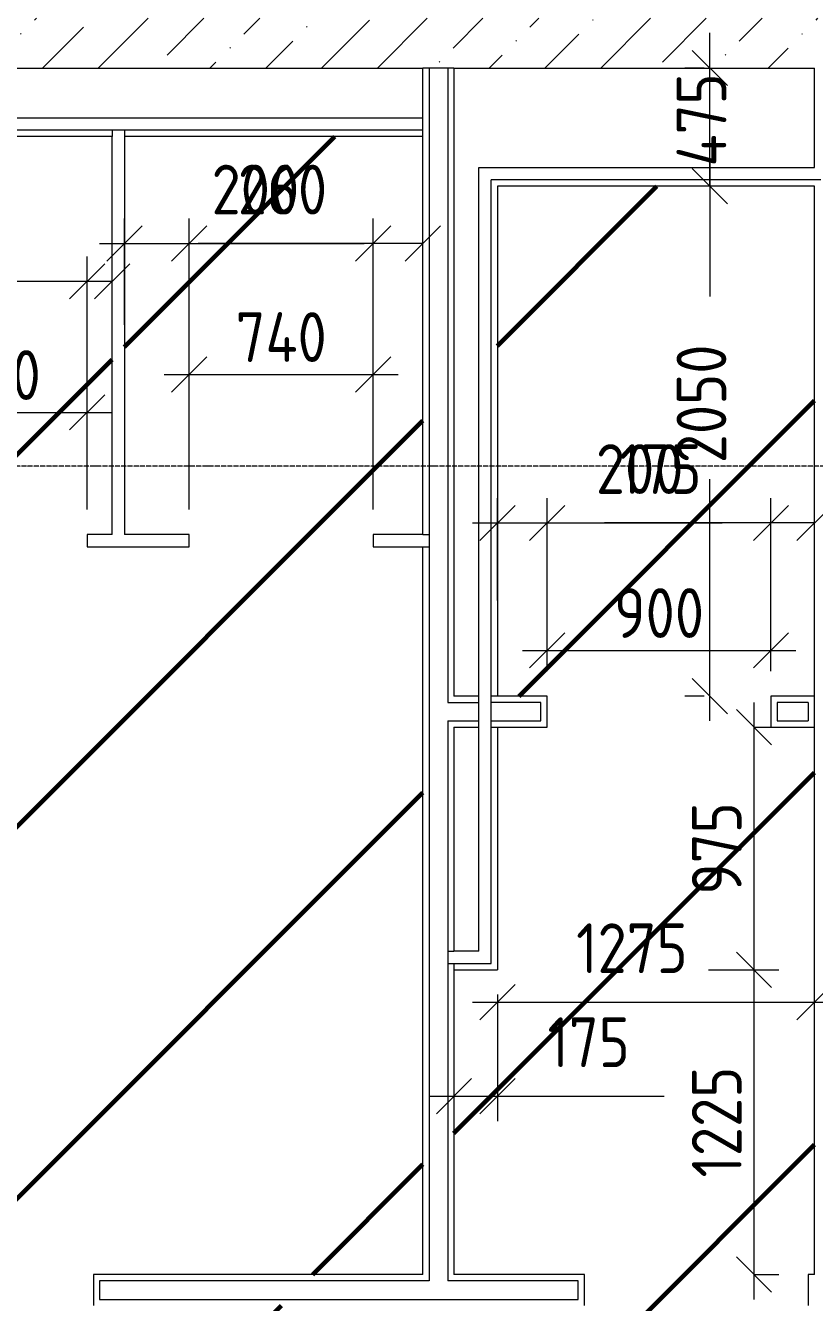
# Model space of a CAD drawing. Header units: millimetres. Extents: x -56773 to 323062, y -262288 to 76460.
# Drawn here: x -18689 to -15516, y -192586 to -187453 of the extents above; entities that cross this region are included whole.
import ezdxf

# ---------------------------------------------------------------- set-up
doc = ezdxf.new("R2010")
doc.units = ezdxf.units.MM
doc.linetypes.add('ADSK_Линия сетки', pattern=[25, 20, -2.5, 0, -2.5])
for name, color, linetype, lineweight in [('1.1)Стяжка керамзит  2 этаж', 5, 'Continuous', 60), ('Оси', 7, 'Continuous', 9), ('Размеры', 7, 'Continuous', 9), ('Стены внутренние', 7, 'Continuous', 18), ('Стены наружные', 7, 'Continuous', 18), ('Стены штриховка', 7, 'Continuous', 9)]:
    doc.layers.add(name, color=color, linetype=linetype, lineweight=lineweight)
doc.styles.add('GOST Common_3', font='', dxfattribs={"width": 0.9, "height": 200})
doc.styles.get('GOST Common_3').set_extended_font_data('GOST Common')
doc.dimstyles.new('ADSK_Основной_2_0', dxfattribs={"dimscale": 304.8, "dimtxt": 201.142999, "dimasz": 0.463911, "dimexe": 0.328084, "dimexo": 0.328084, "dimgap": 0.164042, "dimtad": 1, "dimdec": 3, "dimrnd": 0.001, "dimdsep": 46, "dimtxsty": 'GOST Common_3', "dimblk1": 'OBLIQUE', "dimblk2": 'OBLIQUE', "dimsah": 1, "dimcen": 0.09, "dimdle": 0.328084, "dimazin": 2, "dimtfac": 1, "dimtdec": 4, "dimtix": 1, "dimtmove": 0, "dimatfit": 3, "dimfxl": 1, "dimtvp": 1, "dimtolj": 1, "dimtzin": 0, "dimlwd": 20, "dimlwe": 20, "dimarcsym": 2})
doc.dimstyles.new('ADSK_Основной_2_0_2', dxfattribs={"dimscale": 304.8, "dimtxt": 201.142999, "dimasz": 0.463911, "dimexe": 0.328084, "dimexo": 0.328084, "dimgap": 0.164042, "dimtad": 1, "dimdec": 3, "dimrnd": 0.001, "dimdsep": 46, "dimtxsty": 'GOST Common_3', "dimblk1": 'OBLIQUE', "dimblk2": 'OBLIQUE', "dimsah": 1, "dimcen": 0.09, "dimdle": 0.328084, "dimazin": 2, "dimtfac": 1, "dimtdec": 4, "dimtix": 1, "dimtmove": 0, "dimatfit": 3, "dimfxl": 1, "dimtvp": 1, "dimtolj": 1, "dimtzin": 0, "dimlwd": 20, "dimlwe": 20, "dimarcsym": 2})

# ---------------------------------------------------------------- blocks, each defined once
blk = doc.blocks.new('_Oblique')
at = {"color": 0, "linetype": 'ByBlock', "lineweight": -2}
blk.add_line((-0.5, -0.5), (0.5, 0.5), dxfattribs=at)
blk = doc.blocks.new('*D6372')
at = {"layer": 'Defpoints', "color": 0, "transparency": 16777216}
for p in [(-18440.6, -189007.8), (-19180.6, -189498.5), (-18440.6, -189498.5)]:
    blk.add_point(p, dxfattribs=at)
at = {"layer": 'Размеры', "color": 0, "lineweight": 20, "transparency": 16777216}
for p, q in [((-19180.6, -189398.5), (-19180.6, -188907.8)), ((-18440.6, -189398.5), (-18440.6, -188907.8)), ((-19280.6, -189007.8), (-18340.6, -189007.8))]:
    blk.add_line(p, q, dxfattribs=at)
at = {"layer": 'Размеры', "color": 0, "lineweight": 20, "transparency": 16777216, "xscale": 141.4, "yscale": 141.4, "zscale": 141.4, "rotation": 180}
blk.add_blockref('_Oblique', (-19180.6, -189007.8), dxfattribs=at)
at = {"layer": 'Размеры', "color": 0, "lineweight": 20, "transparency": 16777216, "xscale": 141.4, "yscale": 141.4, "zscale": 141.4}
blk.add_blockref('_Oblique', (-18440.6, -189007.8), dxfattribs=at)
at = {"layer": 'Размеры', "color": 0, "lineweight": 9, "transparency": 16777216, "insert": (-18810.6, -188857.8), "char_height": 200, "width": 474.561, "attachment_point": 5, "style": 'GOST Common_3'}
blk.add_mtext('\\A1;740', dxfattribs=at)
blk = doc.blocks.new('*D6373')
at = {"layer": 'Defpoints', "color": 0, "transparency": 16777216}
for p in [(-18340.6, -188481.4), (-18340.6, -188907.8), (-18440.6, -189498.5)]:
    blk.add_point(p, dxfattribs=at)
at = {"layer": 'Размеры', "color": 0, "lineweight": 20, "transparency": 16777216}
for p, q in [((-18440.6, -189398.5), (-18440.6, -188381.4)), ((-18340.6, -188807.8), (-18340.6, -188381.4)), ((-18440.6, -188481.4), (-19110.6, -188481.4)), ((-18340.6, -188481.4), (-18540.6, -188481.4))]:
    blk.add_line(p, q, dxfattribs=at)
at = {"layer": 'Размеры', "color": 0, "lineweight": 20, "transparency": 16777216, "xscale": 141.4, "yscale": 141.4, "zscale": 141.4, "rotation": 180}
blk.add_blockref('_Oblique', (-18440.6, -188481.4), dxfattribs=at)
at = {"layer": 'Размеры', "color": 0, "lineweight": 20, "transparency": 16777216, "xscale": 141.4, "yscale": 141.4, "zscale": 141.4}
blk.add_blockref('_Oblique', (-18340.6, -188481.4), dxfattribs=at)
at = {"layer": 'Размеры', "color": 0, "lineweight": 9, "transparency": 16777216, "insert": (-19050.9, -188164.8), "char_height": 200, "width": 409.104, "attachment_point": 1, "line_spacing_factor": 1.022761, "style": 'GOST Common_3'}
blk.add_mtext('\\A1;100', dxfattribs=at)
blk = doc.blocks.new('*D6374')
at = {"layer": 'Defpoints', "color": 0, "transparency": 16777216}
for p in [(-18030.6, -188328.9), (-18290.6, -188755.3), (-18030.6, -189498.5)]:
    blk.add_point(p, dxfattribs=at)
at = {"layer": 'Размеры', "color": 0, "lineweight": 20, "transparency": 16777216}
for p, q in [((-18290.6, -188655.3), (-18290.6, -188228.9)), ((-18030.6, -189398.5), (-18030.6, -188228.9)), ((-18390.6, -188328.9), (-18030.6, -188328.9)), ((-18030.6, -188328.9), (-17326.4, -188328.9))]:
    blk.add_line(p, q, dxfattribs=at)
at = {"layer": 'Размеры', "color": 0, "lineweight": 20, "transparency": 16777216, "xscale": 141.4, "yscale": 141.4, "zscale": 141.4, "rotation": 180}
blk.add_blockref('_Oblique', (-18290.6, -188328.9), dxfattribs=at)
at = {"layer": 'Размеры', "color": 0, "lineweight": 20, "transparency": 16777216, "xscale": 141.4, "yscale": 141.4, "zscale": 141.4}
blk.add_blockref('_Oblique', (-18030.6, -188328.9), dxfattribs=at)
at = {"layer": 'Размеры', "color": 0, "lineweight": 9, "transparency": 16777216, "insert": (-17834.9, -188012.2), "char_height": 200, "width": 454.106, "attachment_point": 1, "line_spacing_factor": 1.022761, "style": 'GOST Common_3'}
blk.add_mtext('\\A1;260', dxfattribs=at)
blk = doc.blocks.new('*D6375')
at = {"layer": 'Defpoints', "color": 0, "transparency": 16777216}
for p in [(-17290.6, -188855.3), (-18030.6, -189498.5), (-17290.6, -189498.5)]:
    blk.add_point(p, dxfattribs=at)
at = {"layer": 'Размеры', "color": 0, "lineweight": 20, "transparency": 16777216}
for p, q in [((-18030.6, -189398.5), (-18030.6, -188755.3)), ((-17290.6, -189398.5), (-17290.6, -188755.3)), ((-18130.6, -188855.3), (-17190.6, -188855.3))]:
    blk.add_line(p, q, dxfattribs=at)
at = {"layer": 'Размеры', "color": 0, "lineweight": 20, "transparency": 16777216, "xscale": 141.4, "yscale": 141.4, "zscale": 141.4, "rotation": 180}
blk.add_blockref('_Oblique', (-18030.6, -188855.3), dxfattribs=at)
at = {"layer": 'Размеры', "color": 0, "lineweight": 20, "transparency": 16777216, "xscale": 141.4, "yscale": 141.4, "zscale": 141.4}
blk.add_blockref('_Oblique', (-17290.6, -188855.3), dxfattribs=at)
at = {"layer": 'Размеры', "color": 0, "lineweight": 9, "transparency": 16777216, "insert": (-17660.6, -188705.3), "char_height": 200, "width": 474.561, "attachment_point": 5, "style": 'GOST Common_3'}
blk.add_mtext('\\A1;740', dxfattribs=at)
blk = doc.blocks.new('*D6376')
at = {"layer": 'Defpoints', "color": 0, "transparency": 16777216}
for p in [(-17090.6, -188328.9), (-17090.6, -188755.3), (-17290.6, -189498.5)]:
    blk.add_point(p, dxfattribs=at)
at = {"layer": 'Размеры', "color": 0, "lineweight": 20, "transparency": 16777216}
for p, q in [((-17290.6, -189398.5), (-17290.6, -188228.9)), ((-17090.6, -188655.3), (-17090.6, -188228.9)), ((-17290.6, -188328.9), (-17994.9, -188328.9)), ((-17090.6, -188328.9), (-17390.6, -188328.9))]:
    blk.add_line(p, q, dxfattribs=at)
at = {"layer": 'Размеры', "color": 0, "lineweight": 20, "transparency": 16777216, "xscale": 141.4, "yscale": 141.4, "zscale": 141.4, "rotation": 180}
blk.add_blockref('_Oblique', (-17290.6, -188328.9), dxfattribs=at)
at = {"layer": 'Размеры', "color": 0, "lineweight": 20, "transparency": 16777216, "xscale": 141.4, "yscale": 141.4, "zscale": 141.4}
blk.add_blockref('_Oblique', (-17090.6, -188328.9), dxfattribs=at)
at = {"layer": 'Размеры', "color": 0, "lineweight": 9, "transparency": 16777216, "insert": (-17940.5, -188012.2), "char_height": 200, "width": 454.106, "attachment_point": 1, "line_spacing_factor": 1.022761, "style": 'GOST Common_3'}
blk.add_mtext('\\A1;200', dxfattribs=at)
blk = doc.blocks.new('*D6380')
at = {"layer": 'Defpoints', "color": 0, "transparency": 16777216}
for p in [(-15936.8, -188098.5), (-15858.8, -188098.5), (-15858.8, -190148.5)]:
    blk.add_point(p, dxfattribs=at)
at = {"layer": 'Размеры', "color": 0, "lineweight": 20, "transparency": 16777216}
for p, q in [((-15936.8, -187998.5), (-15936.8, -188542.5)), ((-15958.8, -188098.5), (-16036.8, -188098.5)), ((-15936.8, -190248.5), (-15936.8, -189276.8)), ((-15958.8, -190148.5), (-16036.8, -190148.5))]:
    blk.add_line(p, q, dxfattribs=at)
at = {"layer": 'Размеры', "color": 0, "lineweight": 20, "transparency": 16777216, "xscale": 141.4, "yscale": 141.4, "zscale": 141.4}
for p, rotation in [((-15936.8, -188098.5), 90), ((-15936.8, -190148.5), 270)]:
    blk.add_blockref('_Oblique', p, dxfattribs=dict(at, rotation=rotation))
at = {"layer": 'Размеры', "color": 0, "lineweight": 9, "transparency": 16777216, "insert": (-16070.2, -189212.4), "char_height": 200, "width": 605.475, "attachment_point": 1, "rotation": 90, "line_spacing_factor": 1.022761, "style": 'GOST Common_3'}
blk.add_mtext('\\A1;2050', dxfattribs=at)
blk = doc.blocks.new('*D6381')
at = {"layer": 'Defpoints', "color": 0, "transparency": 16777216}
for p in [(-15936.8, -187623.5), (-15858.8, -187623.5), (-15858.8, -188098.5)]:
    blk.add_point(p, dxfattribs=at)
at = {"layer": 'Размеры', "color": 0, "lineweight": 20, "transparency": 16777216}
for p, q in [((-15936.8, -187623.5), (-15936.8, -187482.1)), ((-15958.8, -187623.5), (-16036.8, -187623.5)), ((-15936.8, -188098.5), (-15936.8, -187623.5)), ((-15958.8, -188098.5), (-16036.8, -188098.5)), ((-15936.8, -188098.5), (-15936.8, -188239.9))]:
    blk.add_line(p, q, dxfattribs=at)
at = {"layer": 'Размеры', "color": 0, "lineweight": 20, "transparency": 16777216, "xscale": 141.4, "yscale": 141.4, "zscale": 141.4}
for p, rotation in [((-15936.8, -187623.5), 270), ((-15936.8, -188098.5), 90)]:
    blk.add_blockref('_Oblique', p, dxfattribs=dict(at, rotation=rotation))
at = {"layer": 'Размеры', "color": 0, "lineweight": 9, "transparency": 16777216, "insert": (-16070.2, -188019.4), "char_height": 200, "width": 474.561, "attachment_point": 1, "rotation": 90, "line_spacing_factor": 1.022761, "style": 'GOST Common_3'}
blk.add_mtext('\\A1;475', dxfattribs=at)
blk = doc.blocks.new('*D6382')
at = {"layer": 'Defpoints', "color": 0, "transparency": 16777216}
for p in [(-16790.6, -191248.5), (-16965.6, -191456.7), (-16790.6, -191756.6)]:
    blk.add_point(p, dxfattribs=at)
at = {"layer": 'Размеры', "color": 0, "lineweight": 20, "transparency": 16777216}
for p, q in [((-16790.6, -191348.5), (-16790.6, -191856.6)), ((-16965.6, -191556.7), (-16965.6, -191856.6)), ((-17065.6, -191756.6), (-16790.6, -191756.6)), ((-16790.6, -191756.6), (-16120.7, -191756.6))]:
    blk.add_line(p, q, dxfattribs=at)
at = {"layer": 'Размеры', "color": 0, "lineweight": 20, "transparency": 16777216, "xscale": 141.4, "yscale": 141.4, "zscale": 141.4, "rotation": 180}
blk.add_blockref('_Oblique', (-16965.6, -191756.6), dxfattribs=at)
at = {"layer": 'Размеры', "color": 0, "lineweight": 20, "transparency": 16777216, "xscale": 141.4, "yscale": 141.4, "zscale": 141.4}
blk.add_blockref('_Oblique', (-16790.6, -191756.6), dxfattribs=at)
at = {"layer": 'Размеры', "color": 0, "lineweight": 9, "transparency": 16777216, "insert": (-16589.5, -191439.9), "char_height": 200, "width": 409.104, "attachment_point": 1, "line_spacing_factor": 1.022761, "style": 'GOST Common_3'}
blk.add_mtext('\\A1;175', dxfattribs=at)
blk = doc.blocks.new('*D6383')
at = {"layer": 'Defpoints', "color": 0, "transparency": 16777216}
for p in [(-16790.6, -191248.5), (-15515.6, -191378.6), (-15515.6, -191456.7)]:
    blk.add_point(p, dxfattribs=at)
at = {"layer": 'Размеры', "color": 0, "lineweight": 20, "transparency": 16777216}
for p, q in [((-15515.6, -191356.7), (-15515.6, -191278.6)), ((-16790.6, -191348.5), (-16790.6, -191478.6)), ((-16890.6, -191378.6), (-15415.6, -191378.6))]:
    blk.add_line(p, q, dxfattribs=at)
at = {"layer": 'Размеры', "color": 0, "lineweight": 20, "transparency": 16777216, "xscale": 141.4, "yscale": 141.4, "zscale": 141.4, "rotation": 180}
blk.add_blockref('_Oblique', (-16790.6, -191378.6), dxfattribs=at)
at = {"layer": 'Размеры', "color": 0, "lineweight": 20, "transparency": 16777216, "xscale": 141.4, "yscale": 141.4, "zscale": 141.4}
blk.add_blockref('_Oblique', (-15515.6, -191378.6), dxfattribs=at)
at = {"layer": 'Размеры', "color": 0, "lineweight": 9, "transparency": 16777216, "insert": (-16474.1, -191062), "char_height": 200, "width": 560.473, "attachment_point": 1, "line_spacing_factor": 1.022761, "style": 'GOST Common_3'}
blk.add_mtext('\\A1;1275', dxfattribs=at)
blk = doc.blocks.new('*D6384')
at = {"layer": 'Defpoints', "color": 0, "transparency": 16777216}
for p in [(-16590.6, -189452.4), (-16790.6, -189864.5), (-16590.6, -190148.5)]:
    blk.add_point(p, dxfattribs=at)
at = {"layer": 'Размеры', "color": 0, "lineweight": 20, "transparency": 16777216}
for p, q in [((-16790.6, -189764.5), (-16790.6, -189352.4)), ((-16590.6, -190048.5), (-16590.6, -189352.4)), ((-16890.6, -189452.4), (-16590.6, -189452.4)), ((-16590.6, -189452.4), (-15886.4, -189452.4))]:
    blk.add_line(p, q, dxfattribs=at)
at = {"layer": 'Размеры', "color": 0, "lineweight": 20, "transparency": 16777216, "xscale": 141.4, "yscale": 141.4, "zscale": 141.4, "rotation": 180}
blk.add_blockref('_Oblique', (-16790.6, -189452.4), dxfattribs=at)
at = {"layer": 'Размеры', "color": 0, "lineweight": 20, "transparency": 16777216, "xscale": 141.4, "yscale": 141.4, "zscale": 141.4}
blk.add_blockref('_Oblique', (-16590.6, -189452.4), dxfattribs=at)
at = {"layer": 'Размеры', "color": 0, "lineweight": 9, "transparency": 16777216, "insert": (-16394.9, -189135.7), "char_height": 200, "width": 454.106, "attachment_point": 1, "line_spacing_factor": 1.022761, "style": 'GOST Common_3'}
blk.add_mtext('\\A1;200', dxfattribs=at)
blk = doc.blocks.new('*D6385')
at = {"layer": 'Defpoints', "color": 0, "transparency": 16777216}
for p in [(-15690.6, -189964.5), (-16590.6, -190148.5), (-15690.6, -190148.5)]:
    blk.add_point(p, dxfattribs=at)
at = {"layer": 'Размеры', "color": 0, "lineweight": 20, "transparency": 16777216}
for p, q in [((-16590.6, -190048.5), (-16590.6, -189864.5)), ((-15690.6, -190048.5), (-15690.6, -189864.5)), ((-16690.6, -189964.5), (-15590.6, -189964.5))]:
    blk.add_line(p, q, dxfattribs=at)
at = {"layer": 'Размеры', "color": 0, "lineweight": 20, "transparency": 16777216, "xscale": 141.4, "yscale": 141.4, "zscale": 141.4, "rotation": 180}
blk.add_blockref('_Oblique', (-16590.6, -189964.5), dxfattribs=at)
at = {"layer": 'Размеры', "color": 0, "lineweight": 20, "transparency": 16777216, "xscale": 141.4, "yscale": 141.4, "zscale": 141.4}
blk.add_blockref('_Oblique', (-15690.6, -189964.5), dxfattribs=at)
at = {"layer": 'Размеры', "color": 0, "lineweight": 9, "transparency": 16777216, "insert": (-16140.6, -189814.5), "char_height": 200, "width": 454.106, "attachment_point": 5, "style": 'GOST Common_3'}
blk.add_mtext('\\A1;900', dxfattribs=at)
blk = doc.blocks.new('*D6386')
at = {"layer": 'Defpoints', "color": 0, "transparency": 16777216}
for p in [(-15515.6, -189452.4), (-15515.6, -189864.5), (-15690.6, -190148.5)]:
    blk.add_point(p, dxfattribs=at)
at = {"layer": 'Размеры', "color": 0, "lineweight": 20, "transparency": 16777216}
for p, q in [((-15690.6, -190048.5), (-15690.6, -189352.4)), ((-15515.6, -189764.5), (-15515.6, -189352.4)), ((-15690.6, -189452.4), (-16360.6, -189452.4)), ((-15515.6, -189452.4), (-15790.6, -189452.4))]:
    blk.add_line(p, q, dxfattribs=at)
at = {"layer": 'Размеры', "color": 0, "lineweight": 20, "transparency": 16777216, "xscale": 141.4, "yscale": 141.4, "zscale": 141.4, "rotation": 180}
blk.add_blockref('_Oblique', (-15690.6, -189452.4), dxfattribs=at)
at = {"layer": 'Размеры', "color": 0, "lineweight": 20, "transparency": 16777216, "xscale": 141.4, "yscale": 141.4, "zscale": 141.4}
blk.add_blockref('_Oblique', (-15515.6, -189452.4), dxfattribs=at)
at = {"layer": 'Размеры', "color": 0, "lineweight": 9, "transparency": 16777216, "insert": (-16300.9, -189135.7), "char_height": 200, "width": 409.104, "attachment_point": 1, "line_spacing_factor": 1.022761, "style": 'GOST Common_3'}
blk.add_mtext('\\A1;175', dxfattribs=at)
blk = doc.blocks.new('*D6387')
at = {"layer": 'Defpoints', "color": 0, "transparency": 16777216}
for p in [(-16041.6, -191248.5), (-15758.8, -191248.5), (-15858.8, -192473.5)]:
    blk.add_point(p, dxfattribs=at)
at = {"layer": 'Размеры', "color": 0, "lineweight": 20, "transparency": 16777216}
for p, q in [((-15758.8, -192573.5), (-15758.8, -191148.5)), ((-15941.6, -191248.5), (-15658.8, -191248.5)), ((-15758.8, -192473.5), (-15658.8, -192473.5))]:
    blk.add_line(p, q, dxfattribs=at)
at = {"layer": 'Размеры', "color": 0, "lineweight": 20, "transparency": 16777216, "xscale": 141.4, "yscale": 141.4, "zscale": 141.4}
for p, rotation in [((-15758.8, -191248.5), 90), ((-15758.8, -192473.5), 270)]:
    blk.add_blockref('_Oblique', p, dxfattribs=dict(at, rotation=rotation))
at = {"layer": 'Размеры', "color": 0, "lineweight": 9, "transparency": 16777216, "insert": (-15908.8, -191861), "char_height": 200, "width": 560.473, "attachment_point": 5, "rotation": 90, "style": 'GOST Common_3'}
blk.add_mtext('\\A1;1225', dxfattribs=at)
blk = doc.blocks.new('*D6388')
at = {"layer": 'Defpoints', "color": 0, "transparency": 16777216}
for p in [(-15858.8, -190273.5), (-15758.8, -190273.5), (-16041.6, -191248.5)]:
    blk.add_point(p, dxfattribs=at)
at = {"layer": 'Размеры', "color": 0, "lineweight": 20, "transparency": 16777216}
for p, q in [((-15758.8, -191348.5), (-15758.8, -190173.5)), ((-15758.8, -190273.5), (-15658.8, -190273.5)), ((-15941.6, -191248.5), (-15658.8, -191248.5))]:
    blk.add_line(p, q, dxfattribs=at)
at = {"layer": 'Размеры', "color": 0, "lineweight": 20, "transparency": 16777216, "xscale": 141.4, "yscale": 141.4, "zscale": 141.4}
for p, rotation in [((-15758.8, -190273.5), 90), ((-15758.8, -191248.5), 270)]:
    blk.add_blockref('_Oblique', p, dxfattribs=dict(at, rotation=rotation))
at = {"layer": 'Размеры', "color": 0, "lineweight": 9, "transparency": 16777216, "insert": (-15908.8, -190761), "char_height": 200, "width": 454.106, "attachment_point": 5, "rotation": 90, "style": 'GOST Common_3'}
blk.add_mtext('\\A1;975', dxfattribs=at)

msp = doc.modelspace()

# ---------------------------------------------------------------- hatches: boundary and pattern name
at = {"layer": '1.1)Стяжка керамзит  2 этаж', "transparency": 33554687}
h = msp.add_hatch(dxfattribs=at)
h.set_pattern_fill('ANSI31', color=5, scale=333)
h.paths.add_polyline_path([(-12890.6385, -192598.4914), (-13140.6385, -192598.4914), (-13140.6385, -192473.4914), (-13015.6385, -192473.4914), (-13015.6385, -189998.4914), (-15215.6385, -189998.4914), (-15215.6385, -192473.4914), (-14340.6385, -192473.4914), (-14340.6385, -192598.4914), (-15540.6385, -192598.4914), (-15540.6385, -192473.4914), (-15515.6385, -192473.4914), (-15515.6385, -190273.4914), (-15690.6385, -190273.4914), (-15690.6385, -190148.4914), (-15515.6385, -190148.4914), (-15515.6385, -188098.4914), (-16790.6385, -188098.4914), (-16790.6385, -190148.4914), (-16590.6385, -190148.4914), (-16590.6385, -190273.4914), (-16790.6385, -190273.4914), (-16790.6385, -191248.4914), (-16965.6385, -191248.4914), (-16965.6385, -192473.4914), (-16440.6385, -192473.4914), (-16440.6385, -192598.4914), (-18415.6385, -192598.4914), (-18415.6385, -192473.4914), (-17090.6385, -192473.4914), (-17090.6385, -189548.4914), (-17290.6385, -189548.4914), (-17290.6385, -189498.4914), (-17090.6385, -189498.4914), (-17090.6385, -187898.4914), (-18290.6385, -187898.4914), (-18290.6385, -189498.4914), (-18030.6385, -189498.4914), (-18030.6385, -189548.4914), (-18440.6385, -189548.4914), (-18440.6385, -189498.4914), (-18340.6385, -189498.4914), (-18340.6385, -187898.4914), (-19540.6385, -187898.4914), (-19540.6385, -189023.4914), (-19390.6385, -189023.4914), (-19390.6385, -189423.4914), (-19540.6385, -189423.4914), (-19540.6385, -189498.4914), (-19180.6385, -189498.4914), (-19180.6385, -189548.4914), (-19540.6385, -189548.4914), (-19540.6385, -190023.4914), (-19540.6385, -191673.4914), (-19540.6385, -192473.4914), (-19315.6385, -192473.4914), (-19315.6385, -192598.4914), (-19540.6385, -192598.4914), (-19540.6385, -192823.4914), (-19540.6385, -194473.4914), (-19540.6385, -194998.4914), (-13015.6385, -194998.4914), (-13015.6385, -196523.4914), (-13140.6385, -196523.4914), (-13140.6385, -196398.4914), (-13865.6385, -196398.4914), (-13865.6385, -195123.4914), (-19390.6385, -195123.4914), (-19390.6385, -195423.4914), (-19540.6385, -195423.4914), (-19540.6385, -196623.4914), (-19540.6385, -198273.4914), (-19540.6385, -199423.4914), (-19390.6385, -199423.4914), (-13865.6385, -199423.4914), (-13865.6385, -197848.4914), (-13140.6385, -197848.4914), (-13140.6385, -197723.4914), (-13015.6385, -197723.4914), (-13015.6385, -197943.4914), (-13015.6385, -198803.4914), (-13015.6385, -200723.4914), (-13140.6385, -200723.4914), (-13140.6385, -200598.4914), (-13865.6385, -200598.4914), (-13865.6385, -199548.4914), (-19390.6385, -199548.4914), (-19390.6385, -199823.4914), (-19540.6385, -199823.4914), (-19540.6385, -200423.4914), (-19540.6385, -202073.4914), (-19540.6385, -202598.4914), (-13865.6385, -202598.4914), (-13865.6385, -202048.4914), (-13140.6385, -202048.4914), (-13140.6385, -201923.4914), (-13015.6385, -201923.4914), (-13015.6385, -203248.4914), (-13140.6385, -203248.4914), (-13140.6385, -203123.4914), (-13865.6385, -203123.4914), (-13865.6385, -202723.4914), (-19540.6385, -202723.4914), (-19540.6385, -205423.4914), (-19390.6385, -205423.4914), (-19390.6385, -205573.4914), (-18790.6385, -205573.4914), (-17140.6385, -205573.4914), (-15990.6385, -205573.4914), (-14340.6385, -205573.4914), (-13865.6385, -205573.4914), (-13865.6385, -204573.4914), (-13140.6385, -204573.4914), (-13140.6385, -204448.4914), (-13015.6385, -204448.4914), (-13015.6385, -205573.4914), (-12890.6385, -205573.4914)])
at = {"layer": 'Стены наружные', "lineweight": 9}
h = msp.add_hatch(dxfattribs=at)
h.set_pattern_fill('FP_2', color=256, style=0, pattern_type=2)
h.set_pattern_definition([(45, (9.36, -198628.46), (84.1895, 308.696), [396.875, -79.375, 3.353, -76.022])])
h.paths.add_polyline_path([(-21290.6385, -187623.4914), (-13090.6385, -187623.4914), (-13090.6385, -187423.4914), (-21290.6385, -187423.4914)])

# ---------------------------------------------------------------- linework, layer by layer
at = {"layer": 'Оси', "linetype": 'ADSK_Линия сетки', "lineweight": 5}
msp.add_line((62563.3938, -189223.4914), (-25230.7352, -189223.4914), dxfattribs=at)
at = {"layer": 'Стены внутренние', "lineweight": 5}
for p, q in [((-17090.6385, -189498.4914), (-17090.6385, -187623.4914)), ((-16965.6385, -187623.4914), (-16965.6385, -190148.4914)), ((-15515.6385, -188023.4914), (-15515.6385, -187623.4914)), ((-19540.6385, -187823.4914), (-17090.6385, -187823.4914)), ((-18340.6385, -187898.4914), (-19540.6385, -187898.4914)), ((-18340.6385, -189498.4914), (-18340.6385, -187898.4914)), ((-18290.6385, -187898.4914), (-18290.6385, -189498.4914)), ((-17090.6385, -187898.4914), (-18290.6385, -187898.4914)), ((-16865.6385, -190148.4914), (-16865.6385, -188023.4914)), ((-16865.6385, -188023.4914), (-15515.6385, -188023.4914)), ((-16790.6385, -188098.4914), (-16790.6385, -190148.4914)), ((-15515.6385, -188098.4914), (-16790.6385, -188098.4914)), ((-15515.6385, -192473.4914), (-15515.6385, -188098.4914)), ((-18340.6385, -189498.4914), (-18440.6385, -189498.4914)), ((-18440.6385, -189498.4914), (-18440.6385, -189548.4914)), ((-18030.6385, -189498.4914), (-18290.6385, -189498.4914)), ((-18030.6385, -189548.4914), (-18030.6385, -189498.4914)), ((-17090.6385, -189498.4914), (-17290.6385, -189498.4914)), ((-17290.6385, -189498.4914), (-17290.6385, -189548.4914)), ((-18440.6385, -189548.4914), (-18030.6385, -189548.4914)), ((-17290.6385, -189548.4914), (-17090.6385, -189548.4914)), ((-17090.6385, -192473.4914), (-17090.6385, -189548.4914)), ((-16865.6385, -190148.4914), (-16965.6385, -190148.4914)), ((-16590.6385, -190148.4914), (-16790.6385, -190148.4914)), ((-16590.6385, -190273.4914), (-16590.6385, -190148.4914)), ((-15515.6385, -190148.4914), (-15690.6385, -190148.4914)), ((-15690.6385, -190148.4914), (-15690.6385, -190273.4914)), ((-16965.6385, -190273.4914), (-16965.6385, -191173.4914)), ((-16965.6385, -190273.4914), (-16865.6385, -190273.4914)), ((-16865.6385, -191173.4914), (-16865.6385, -190273.4914)), ((-16790.6385, -190273.4914), (-16590.6385, -190273.4914)), ((-16790.6385, -190273.4914), (-16790.6385, -191248.4914)), ((-15690.6385, -190273.4914), (-15515.6385, -190273.4914)), ((-16865.6385, -191173.4914), (-16965.6385, -191173.4914)), ((-16965.6385, -191248.4914), (-16965.6385, -192473.4914)), ((-16965.6385, -191248.4914), (-16790.6385, -191248.4914)), ((-17090.6385, -192473.4914), (-18415.6385, -192473.4914)), ((-18415.6385, -192473.4914), (-18415.6385, -192598.4914)), ((-16440.6385, -192473.4914), (-16965.6385, -192473.4914)), ((-16440.6385, -192598.4914), (-16440.6385, -192473.4914)), ((-15515.6385, -192473.4914), (-15540.6385, -192473.4914)), ((-15540.6385, -192473.4914), (-15540.6385, -192598.4914))]:
    msp.add_line(p, q, dxfattribs=at)
at = {"layer": 'Стены наружные', "lineweight": 9}
for p, q in [((-19540.6385, -187623.4914), (-17090.6385, -187623.4914)), ((-16965.6385, -187623.4914), (-15515.6385, -187623.4914))]:
    msp.add_line(p, q, dxfattribs=at)
at = {"layer": 'Стены штриховка', "lineweight": 9}
for p, q in [((-16965.6385, -187623.4914), (-17090.6385, -187623.4914)), ((-17065.6385, -187623.4914), (-17065.6385, -192498.4914)), ((-16990.6385, -187623.4914), (-16990.6385, -190173.4914)), ((-17090.6385, -187873.4914), (-19540.6385, -187873.4914)), ((-18340.6385, -187873.4914), (-18340.6385, -187898.4914)), ((-18290.6385, -187873.4914), (-18290.6385, -187898.4914)), ((-16815.6385, -191223.4914), (-16815.6385, -188073.4914)), ((-15490.6385, -188073.4914), (-16815.6385, -188073.4914)), ((-17090.6385, -189498.4914), (-17065.6385, -189498.4914)), ((-17090.6385, -189548.4914), (-17065.6385, -189548.4914)), ((-16990.6385, -190173.4914), (-16865.6385, -190173.4914)), ((-16865.6385, -190273.4914), (-16865.6385, -190148.4914)), ((-16790.6385, -190148.4914), (-16815.6385, -190148.4914)), ((-16615.6385, -190173.4914), (-16815.6385, -190173.4914)), ((-16615.6385, -190248.4914), (-16615.6385, -190173.4914)), ((-15665.6385, -190173.4914), (-15665.6385, -190248.4914)), ((-15540.6385, -190173.4914), (-15665.6385, -190173.4914)), ((-15540.6385, -190173.4914), (-15540.6385, -190248.4914)), ((-16990.6385, -190248.4914), (-16990.6385, -192498.4914)), ((-16990.6385, -190248.4914), (-16865.6385, -190248.4914)), ((-16815.6385, -190248.4914), (-16615.6385, -190248.4914)), ((-16815.6385, -190273.4914), (-16790.6385, -190273.4914)), ((-15665.6385, -190248.4914), (-15540.6385, -190248.4914)), ((-16990.6385, -191173.4914), (-16965.6385, -191173.4914)), ((-16990.6385, -191223.4914), (-16815.6385, -191223.4914)), ((-16965.6385, -191223.4914), (-16965.6385, -191248.4914)), ((-17065.6385, -192498.4914), (-18390.6385, -192498.4914)), ((-18390.6385, -192498.4914), (-18390.6385, -192573.4914)), ((-16465.6385, -192498.4914), (-16990.6385, -192498.4914)), ((-16465.6385, -192573.4914), (-16465.6385, -192498.4914)), ((-18390.6385, -192573.4914), (-16465.6385, -192573.4914))]:
    msp.add_line(p, q, dxfattribs=at)

# ---------------------------------------------------------------- dimensions: what is measured, and where the dimension line sits
at = {"layer": 'Размеры', "lineweight": 9}
for base, p1, p2, override, picture, middle in [((-15936.8419, -187623.4914), (-15858.7945, -188098.4914), (-15858.7945, -187623.4914), {"dimpost": '<>', "dimfxl": 475}, '*D6381', (-15936.8419, -187782.0714)), ((-15936.8419, -188098.4914), (-15858.7945, -190148.4914), (-15858.7945, -188098.4914), {"dimpost": '<>', "dimfxl": 2050}, '*D6380', (-15936.8419, -188909.6847))]:
    dim = msp.add_linear_dim(base=base, p1=p1, p2=p2, angle=90, dimstyle='ADSK_Основной_2_0', override=override, dxfattribs=at)
    dim.commit()
    dim.dimension.update_dxf_attribs({"geometry": picture, "text_midpoint": middle, "dimtype": 160, "text_rotation": 90})
for base, p1, p2, override, picture, middle in [((-18030.6385, -188328.902), (-18290.6385, -188755.2662), (-18030.6385, -189498.4914), {"dimpost": '<>', "dimfxl": 787.390483}, '*D6374', (-17607.8099, -188328.902)), ((-17090.6385, -188328.902), (-17290.6385, -189498.4914), (-17090.6385, -188755.2662), {"dimpost": '<>', "dimfxl": 769.664715}, '*D6376', (-17713.4671, -188328.902)), ((-18340.6385, -188481.4335), (-18440.6385, -189498.4914), (-18340.6385, -188907.7976), {"dimpost": '<>', "dimfxl": 599.098601}, '*D6373', (-18846.3242, -188481.4335)), ((-16590.6385, -189452.4064), (-16790.6385, -189864.4748), (-16590.6385, -190148.4914), {"dimpost": '<>', "dimfxl": 347.369313}, '*D6384', (-16167.8099, -189452.4064)), ((-15515.6385, -189452.4064), (-15690.6385, -190148.4914), (-15515.6385, -189864.4748), {"dimpost": '<>', "dimfxl": 333.602217}, '*D6386', (-16096.3242, -189452.4064)), ((-15515.6385, -191378.6177), (-16790.6385, -191248.4914), (-15515.6385, -191456.6651), {"dimpost": '<>', "dimfxl": 1291.882842}, '*D6383', (-16193.8285, -191378.6177)), ((-16790.6385, -191756.5603), (-16965.6385, -191456.6651), (-16790.6385, -191248.4914), {"dimpost": '<>', "dimfxl": 271.958229}, '*D6382', (-16384.9528, -191756.5603))]:
    dim = msp.add_linear_dim(base=base, p1=p1, p2=p2, dimstyle='ADSK_Основной_2_0', override=override, dxfattribs=at)
    dim.commit()
    dim.dimension.update_dxf_attribs({"geometry": picture, "text_midpoint": middle, "dimtype": 160})
for base, p1, p2, override, picture, middle in [((-17290.6385, -188855.2511), (-18030.6385, -189498.4914), (-17290.6385, -189498.4914), {"dimpost": '<>', "dimfxl": 740}, '*D6375', (-17660.6385, -188705.2511)), ((-18440.6385, -189007.7825), (-19180.6385, -189498.4914), (-18440.6385, -189498.4914), {"dimpost": '<>', "dimfxl": 740}, '*D6372', (-18810.6385, -188857.7825)), ((-15690.6385, -189964.4597), (-16590.6385, -190148.4914), (-15690.6385, -190148.4914), {"dimpost": '<>', "dimfxl": 900}, '*D6385', (-16140.6385, -189814.4597))]:
    dim = msp.add_linear_dim(base=base, p1=p1, p2=p2, dimstyle='ADSK_Основной_2_0_2', override=override, dxfattribs=at)
    dim.commit()
    dim.dimension.update_dxf_attribs({"geometry": picture, "text_midpoint": middle})
for base, p1, p2, override, picture, middle in [((-15758.8096, -190273.4914), (-16041.5729, -191248.4914), (-15858.7945, -190273.4914), {"dimpost": '<>', "dimfxl": 991.984337}, '*D6388', (-15908.8096, -190760.9914)), ((-15758.8096, -191248.4914), (-15858.7945, -192473.4914), (-16041.5729, -191248.4914), {"dimpost": '<>', "dimfxl": 1238.560828}, '*D6387', (-15908.8096, -191860.9914))]:
    dim = msp.add_linear_dim(base=base, p1=p1, p2=p2, angle=90, dimstyle='ADSK_Основной_2_0_2', override=override, dxfattribs=at)
    dim.commit()
    dim.dimension.update_dxf_attribs({"geometry": picture, "text_midpoint": middle})

doc.saveas('drawing.dxf')
